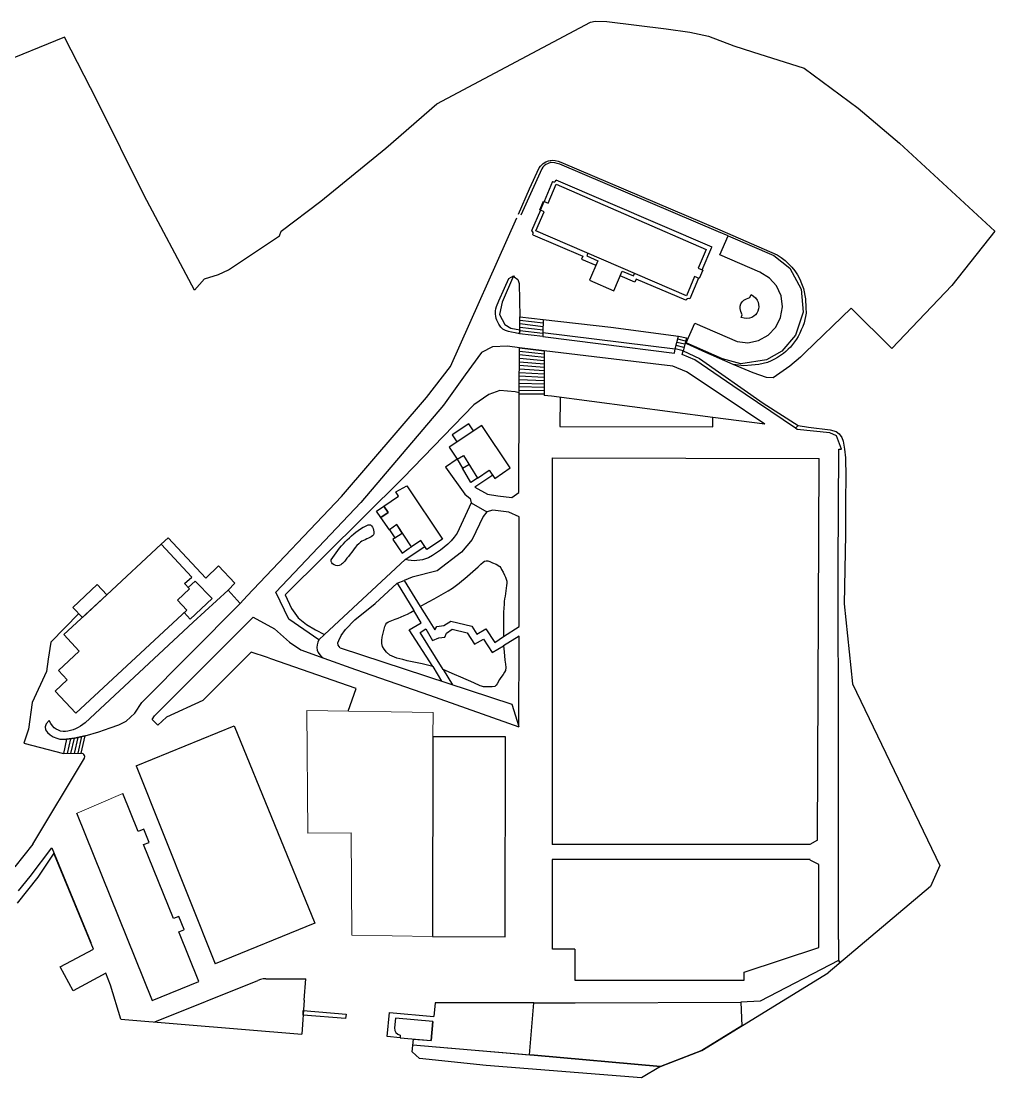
# Model space of a CAD drawing. Header units: millimetres. Extents: x 5625199 to 7433318, y -3316392 to -2552493.
# Drawn here: x 6429557 to 6623372, y -3316392 to -3105968 of the extents above; entities that cross this region are included whole.
import ezdxf

# ---------------------------------------------------------------- set-up
doc = ezdxf.new("R2010")
doc.units = ezdxf.units.MM
doc.layers.add('AM_1', color=2, linetype='Continuous', lineweight=30)
doc.layers.add('图层 1', color=7, linetype='Continuous')

msp = doc.modelspace()

# ---------------------------------------------------------------- linework, layer by layer
at = {"layer": 'AM_1'}
for p, q in [((6532902.35, -3143605.11), (6533631.5, -3141882.12)), ((6519145.53, -3201917.48), (6522268.08, -3203708.74)), ((6489953.83, -3228095.3), (6506011.51, -3213158.82)), ((6504402.86, -3217914.75), (6505789.32, -3217325.31)), ((6493040.2, -3230732.85), (6527218.11, -3242007.93)), ((6527218.11, -3242007.93), (6528620.18, -3246456.73)), ((6592250.49, -3288824.87), (6592239.39, -3293037.32))]:
    msp.add_line(p, q, dxfattribs=at)
msp.add_arc((6490964.61, -3230549.27), 2545.96, 146.8031126, 243.3690472, dxfattribs=at)
at = {"layer": '图层 1', "lineweight": 25}
for p, q in [((6512297.86, -3122450.96), (6542858.88, -3106204.84)), ((6542858.88, -3106204.84), (6543815.8, -3105967.68)), ((6543815.8, -3105967.68), (6546143.43, -3106030.13)), ((6546143.43, -3106030.13), (6557929.69, -3107530.48)), ((6557929.69, -3107530.48), (6562682.07, -3108143.97)), ((6438176.33, -3109164.29), (6403511.68, -3123274.67)), ((6444713.11, -3121824.43), (6438176.33, -3109164.29)), ((6562682.07, -3108143.97), (6566372.9, -3108929.19)), ((6566372.9, -3108929.19), (6571419.44, -3110860.33)), ((6571419.44, -3110860.33), (6575145.13, -3112069.64)), ((6575145.13, -3112069.64), (6585439.19, -3115342.85)), ((6585439.19, -3115342.85), (6596179.22, -3123323.81)), ((6454032.86, -3140661.54), (6444713.11, -3121824.43)), ((6502170.2, -3131289.71), (6512297.86, -3122450.96)), ((6596179.22, -3123323.81), (6604418.22, -3130265.51)), ((6604418.22, -3130265.51), (6623371.93, -3147812.62)), ((6489197.25, -3141793.09), (6502170.2, -3131289.71)), ((6533392.51, -3135061.03), (6533175.59, -3135353.69)), ((6533672.98, -3134769.68), (6533392.51, -3135061.03)), ((6533973.34, -3134542.08), (6533672.98, -3134769.68)), ((6534315.32, -3134357.6), (6533973.34, -3134542.08)), ((6534571.23, -3134256.35), (6534315.32, -3134357.6)), ((6534784.22, -3134175.36), (6534571.23, -3134256.35)), ((6534890.89, -3134135.05), (6534784.22, -3134175.36)), ((6535060.19, -3134138.05), (6534890.89, -3134135.05)), ((6535757.83, -3134192.62), (6535060.19, -3134138.05)), ((6536242.67, -3134307.17), (6535757.83, -3134192.62)), ((6536811.87, -3134444.23), (6536242.67, -3134307.17)), ((6568383.52, -3147903.75), (6536811.87, -3134444.23)), ((6533175.59, -3135353.69), (6528989.9, -3144573.07)), ((6535331.64, -3137932.2), (6533631.5, -3141882.12)), ((6534429.8, -3142234.98), (6536063.39, -3138453.23)), ((6535331.64, -3137932.2), (6535542.56, -3137978.32)), ((6535542.56, -3137978.32), (6535754.81, -3137939.7)), ((6535754.81, -3137939.7), (6535926.53, -3137815.77)), ((6535926.53, -3137815.77), (6536035.65, -3137627.16)), ((6567070.75, -3150983.07), (6536035.65, -3137627.16)), ((6536063.39, -3138453.23), (6565894.3, -3151451.26)), ((6464045.06, -3159547.97), (6454032.86, -3140661.54)), ((6481343.07, -3147771.95), (6489197.25, -3141793.09)), ((6532902.35, -3143605.11), (6531114.27, -3147743.84)), ((6532776.17, -3143560.49), (6533526.5, -3141837.88)), ((6533679.47, -3143957.59), (6532776.17, -3143560.49)), ((6533526.5, -3141837.88), (6534429.8, -3142234.98)), ((6515011.69, -3174767.69), (6528196.45, -3145151.65)), ((6532024.7, -3147738.79), (6533679.47, -3143957.59)), ((6481008.77, -3148718.74), (6481343.07, -3147771.95)), ((6531324.06, -3147853.34), (6531114.27, -3147743.84)), ((6531447.62, -3148046.08), (6531324.06, -3147853.34)), ((6561963.02, -3160653.96), (6532024.7, -3147738.79)), ((6570282.78, -3148713.44), (6568383.52, -3147903.75)), ((6623371.93, -3147812.62), (6614839.57, -3158606.28)), ((6470854.69, -3155461.21), (6481008.77, -3148718.74)), ((6531439.36, -3148511.78), (6531485.86, -3148279.68)), ((6531439.36, -3148511.78), (6541335.19, -3152751.84)), ((6531485.86, -3148279.68), (6531447.62, -3148046.08)), ((6568606.07, -3152536.64), (6570282.78, -3148713.44)), ((6570282.78, -3148713.44), (6579358.55, -3152642.47)), ((6565894.3, -3151451.26), (6564326.13, -3155128.21)), ((6565145.45, -3155481.44), (6567066.08, -3150981.06)), ((6541335.19, -3152751.84), (6541113.2, -3153340.56)), ((6541113.2, -3153340.56), (6543970.29, -3154576.84)), ((6542382.31, -3152198.77), (6542140.25, -3152723.73)), ((6542140.25, -3152723.73), (6544346.2, -3153673.17)), ((6544346.2, -3153673.17), (6542667.99, -3157580.93)), ((6576610.74, -3155981), (6568606.07, -3152536.64)), ((6579358.55, -3152642.47), (6582552.54, -3155175.98)), ((6468868.46, -3156442.3), (6470854.69, -3155461.21)), ((6547521.21, -3159678.17), (6549220.81, -3155749.6)), ((6549220.81, -3155749.6), (6551448.12, -3156699.25)), ((6551448.12, -3156699.25), (6551647.61, -3156194.73)), ((6564326.13, -3155128.21), (6565271.63, -3155525.89)), ((6565271.63, -3155525.89), (6564521.3, -3157248.67)), ((6578516.34, -3157157.87), (6576610.74, -3155981)), ((6582552.54, -3155175.98), (6584786.21, -3159343.8)), ((6464045.06, -3159547.97), (6466059.55, -3157260.46)), ((6466059.55, -3157260.46), (6468868.46, -3156442.3)), ((6527526.3, -3156677.5), (6525294.99, -3161930.45)), ((6542667.99, -3157580.93), (6547521.21, -3159678.17)), ((6551701.03, -3157952.78), (6548823.13, -3156695.1)), ((6551987.13, -3157344.01), (6551701.03, -3157952.78)), ((6561862.91, -3161520.14), (6551987.13, -3157344.01)), ((6563597.36, -3156830.02), (6561963.02, -3160653.96)), ((6564353.3, -3157182.12), (6562630.09, -3161237.41)), ((6564521.3, -3157248.67), (6563597.36, -3156830.02)), ((6579928.46, -3158707.25), (6578516.34, -3157157.87)), ((6580824.81, -3160691.97), (6579928.46, -3158707.25)), ((6584786.21, -3159343.8), (6585233.89, -3163945.63)), ((6614839.57, -3158606.28), (6602867.77, -3171159.65)), ((6525294.99, -3161930.45), (6524785.57, -3164398.31)), ((6562013.65, -3161374.65), (6561862.91, -3161520.14)), ((6562206.01, -3161272.28), (6562013.65, -3161374.65)), ((6562418.8, -3161212.48), (6562206.01, -3161272.28)), ((6562630.09, -3161237.41), (6562418.8, -3161212.48)), ((6581125.52, -3162835.5), (6580824.81, -3160691.97)), ((6524785.57, -3164398.31), (6525851.59, -3166364.86)), ((6580727.1, -3165008.83), (6581125.52, -3162835.5)), ((6585233.89, -3163945.63), (6583670.78, -3168533.01)), ((6594754.02, -3163119.28), (6585577.48, -3172038.63)), ((6602867.77, -3171159.65), (6594754.02, -3163119.28)), ((6525851.59, -3166364.86), (6527023.56, -3167126.62)), ((6528838.79, -3167433.93), (6528841.81, -3164872.49)), ((6528838.79, -3167433.93), (6528841.81, -3164872.49)), ((6528839.36, -3166206.08), (6533444.75, -3166753.57)), ((6528841.81, -3164872.49), (6533447.57, -3165398.62)), ((6528851.37, -3165528.88), (6533456.75, -3166076.2)), ((6533447.57, -3165398.62), (6533423.37, -3167959.85)), ((6533447.57, -3165398.62), (6546905.65, -3166928.6)), ((6561945.33, -3170010.79), (6563665.53, -3166124.8)), ((6563665.53, -3166124.8), (6572111.17, -3169767.52)), ((6579761.73, -3166918.18), (6580727.1, -3165008.83)), ((6527023.56, -3167126.62), (6528838.79, -3167433.93)), ((6528740.17, -3168215.54), (6528838.79, -3167433.93)), ((6533387.55, -3168784.79), (6528740.17, -3168215.54)), ((6528836.91, -3167539.85), (6533420.74, -3168107.97)), ((6528848.54, -3166883.66), (6533432.74, -3167430.77)), ((6533423.37, -3167959.85), (6533387.55, -3168784.79)), ((6533387.55, -3168784.79), (6544920.53, -3170238.27)), ((6533423.37, -3167959.85), (6559743.31, -3171220.81)), ((6546905.65, -3166928.6), (6560423.33, -3168692.39)), ((6559743.31, -3171220.81), (6560423.33, -3168692.39)), ((6560423.33, -3168692.39), (6562004.58, -3169059.13)), ((6576327.54, -3169567.13), (6578230.7, -3168499.98)), ((6578230.7, -3168499.98), (6579761.73, -3166918.18)), ((6583670.78, -3168533.01), (6580947.9, -3171660.25)), ((6523400.94, -3170851.74), (6521158.22, -3171976.44)), ((6526389.09, -3170671.96), (6523400.94, -3170851.74)), ((6528775.39, -3171010.58), (6526389.09, -3170671.96)), ((6528675.21, -3180238.98), (6528775.39, -3171010.58)), ((6533633.51, -3171625.95), (6528775.39, -3171010.58)), ((6528775.39, -3171010.58), (6533633.51, -3171625.95)), ((6544920.53, -3170238.27), (6559600.62, -3172107.42)), ((6561483.93, -3170955.34), (6559923.86, -3170588.8)), ((6561664.48, -3170323.33), (6560083.23, -3169956.6)), ((6561824.02, -3169691.13), (6560242.77, -3169324.39)), ((6562004.58, -3169059.13), (6561303, -3171608.35)), ((6562068.88, -3170203.53), (6561754.84, -3170007.42)), ((6569128.81, -3173207.85), (6561945.33, -3170010.79)), ((6565827.2, -3171963.68), (6562068.88, -3170203.53)), ((6572111.17, -3169767.52), (6574181.56, -3170015.96)), ((6574181.56, -3170015.96), (6576327.54, -3169567.13)), ((6521158.22, -3171976.44), (6517946.19, -3176428.64)), ((6521137.04, -3171976.07), (6521158.22, -3171976.44)), ((6533631.44, -3172938.53), (6528750.26, -3172428.53)), ((6533640.62, -3173616.1), (6528758.69, -3173148.48)), ((6533643.07, -3172282.34), (6528762.64, -3171730.15)), ((6533633.51, -3171625.95), (6533692.88, -3180221.97)), ((6543625.74, -3172819.19), (6533633.51, -3171625.95)), ((6533633.51, -3171625.95), (6533692.88, -3180221.97)), ((6559258.25, -3174705.22), (6543625.74, -3172819.19)), ((6559600.62, -3172107.42), (6559743.31, -3171220.81)), ((6561303, -3171608.35), (6559743.31, -3171220.81)), ((6561162.93, -3172346.85), (6561303, -3171608.35)), ((6563641.86, -3173428.1), (6561162.93, -3172346.85)), ((6561303, -3171608.35), (6564577.97, -3173169.39)), ((6564577.97, -3173169.39), (6577250.24, -3182010.18)), ((6571268, -3174346.48), (6565827.2, -3171963.68)), ((6580947.9, -3171660.25), (6577911.19, -3173384.54)), ((6584695.16, -3172848.57), (6582587.64, -3174695.29)), ((6585577.48, -3172038.63), (6584695.16, -3172848.57)), ((6510266.37, -3180928.79), (6515011.69, -3174767.69)), ((6533648.1, -3175585.07), (6528721.17, -3175264.81)), ((6533659.73, -3174928.88), (6528733.55, -3174566.43)), ((6533650.17, -3174272.49), (6528746.31, -3173846.86)), ((6562012.59, -3175770.17), (6559258.25, -3174705.22)), ((6571235.55, -3178558.71), (6563641.86, -3173428.1)), ((6572837.45, -3174183.75), (6569128.81, -3173207.85)), ((6575281.68, -3176026.56), (6571268, -3174346.48)), ((6577911.19, -3173384.54), (6572837.45, -3174183.75)), ((6582587.64, -3174695.29), (6579266.12, -3176965.15)), ((6517946.19, -3176428.64), (6513626.66, -3182449.13)), ((6533666.66, -3176919.04), (6528717.05, -3176683.14)), ((6533657.65, -3176241.46), (6528729.43, -3175984.75)), ((6569669.83, -3180902.07), (6562012.59, -3175770.17)), ((6577890.91, -3176919.58), (6575281.68, -3176026.56)), ((6579266.12, -3176965.15), (6577890.91, -3176919.58)), ((6524856.7, -3179493.71), (6522619.23, -3180322.18)), ((6527900.14, -3179780.59), (6524856.7, -3179493.71)), ((6533685.77, -3178231.99), (6528691.91, -3178101.09)), ((6533674.14, -3178888.01), (6528700.34, -3178821.03)), ((6533676.22, -3177575.43), (6528704.29, -3177402.7)), ((6583703.07, -3187014.96), (6571235.55, -3178558.71)), ((6493341.34, -3200613.32), (6510266.37, -3180928.79)), ((6522619.23, -3180322.18), (6519639.89, -3182386.37)), ((6528679.71, -3179984.95), (6527900.14, -3179780.59)), ((6528646.17, -3199799.53), (6528675.21, -3180238.98)), ((6533692.88, -3180221.97), (6528675.21, -3180238.98)), ((6533683.32, -3179565.58), (6528687.96, -3179519.42)), ((6533692.88, -3180221.97), (6533688, -3180497.19)), ((6535124.51, -3180670.82), (6533688, -3180497.19)), ((6567249.37, -3184881.44), (6535124.51, -3180670.82)), ((6536835.04, -3180895.02), (6536753.71, -3186690.8)), ((6577577.36, -3186249.98), (6569669.83, -3180902.07)), ((6513626.66, -3182449.13), (6497151.6, -3201823.95)), ((6519639.89, -3182386.37), (6505600.31, -3196935.32)), ((6577250.24, -3182010.18), (6584220.72, -3186473.69)), ((6567215.98, -3186765.09), (6567227.06, -3184944.61)), ((6567215.98, -3186765.09), (6567227.06, -3184944.61)), ((6567227.06, -3184944.61), (6567228.19, -3184881.06)), ((6577577.36, -3186249.98), (6567249.37, -3184881.44)), ((6521261.41, -3186458.57), (6514727.34, -3190809.5)), ((6518663.24, -3186137.21), (6515363.86, -3188343.89)), ((6519611.91, -3187551.23), (6518663.24, -3186137.21)), ((6526911.6, -3194941.96), (6521261.41, -3186458.57)), ((6536753.71, -3186690.8), (6567215.98, -3186765.09)), ((6584220.72, -3186473.69), (6583703.07, -3187014.96)), ((6584015.98, -3187274.45), (6583703.07, -3187014.96)), ((6590545.72, -3187940.63), (6584015.98, -3187274.45)), ((6584220.72, -3186473.69), (6586288.69, -3186849.05)), ((6586288.69, -3186849.05), (6590577.41, -3187348.54)), ((6590577.41, -3187348.54), (6591799.25, -3187687.72)), ((6591799.25, -3187687.72), (6592405.4, -3188121.76)), ((6515363.86, -3188343.89), (6516312.54, -3189757.91)), ((6591847.04, -3188577.71), (6590545.72, -3187940.63)), ((6592816.33, -3191219.95), (6591847.04, -3188577.71)), ((6592405.4, -3188121.76), (6592900.34, -3188871.52)), ((6592900.34, -3188871.52), (6593183.81, -3189596.34)), ((6593183.81, -3189596.34), (6593452.29, -3191167.65)), ((6514727.34, -3190809.5), (6516357.31, -3193209.51)), ((6592213.19, -3214496.27), (6592308.43, -3191210.95)), ((6592308.43, -3191210.95), (6592816.33, -3191219.95)), ((6593452.29, -3191167.65), (6593632.44, -3192949.14)), ((6516357.31, -3193209.51), (6517619.46, -3192469.71)), ((6516357.31, -3193209.51), (6517426.71, -3194985.57)), ((6517426.71, -3194985.57), (6518689.24, -3194224.58)), ((6517619.46, -3192469.71), (6520398.15, -3196943.51)), ((6535298.94, -3269926.65), (6535330.1, -3192953)), ((6535330.1, -3192953), (6588399.2, -3193039.89)), ((6588091.18, -3269092.25), (6588399.2, -3193039.89)), ((6593632.44, -3192949.14), (6593735.72, -3196676.91)), ((6519069.44, -3197851.48), (6517426.71, -3194985.57)), ((6520398.15, -3196943.51), (6522733.1, -3195397.15)), ((6522733.1, -3195397.15), (6523847.32, -3197025.84)), ((6523847.32, -3197025.84), (6526911.6, -3194941.96)), ((6505600.31, -3196935.32), (6482103.03, -3220194.41)), ((6520398.15, -3196943.51), (6519069.44, -3197851.48)), ((6523413.86, -3196404.14), (6519878.62, -3198776.17)), ((6593735.72, -3196676.91), (6593652.81, -3201353.93)), ((6504132.63, -3199724.91), (6506356.42, -3198472.9)), ((6504668.1, -3200559.98), (6504132.63, -3199724.91)), ((6506356.42, -3198472.9), (6513408.22, -3209098.31)), ((6519878.62, -3198776.17), (6522394.66, -3200154.4)), ((6522394.66, -3200154.4), (6524442.19, -3200487.02)), ((6524442.19, -3200487.02), (6527230.85, -3200811.76)), ((6527230.85, -3200811.76), (6528646.17, -3199799.53)), ((6474529.66, -3220433.58), (6493341.34, -3200613.32)), ((6480248.89, -3219665.16), (6497151.6, -3201823.95)), ((6500296.47, -3203552.2), (6501732.8, -3202540.36)), ((6501732.8, -3202540.36), (6504668.1, -3200559.98)), ((6502620.35, -3203826.15), (6501732.8, -3202540.36)), ((6501732.8, -3202540.36), (6502620.35, -3203826.15)), ((6593652.81, -3201353.93), (6593614.88, -3208275.89)), ((6501142.02, -3204816.24), (6500296.47, -3203552.2)), ((6501142.02, -3204816.24), (6502620.35, -3203826.15)), ((6502620.35, -3203826.15), (6501142.02, -3204816.24)), ((6521489.81, -3204626.48), (6519312.88, -3209202.98)), ((6522268.08, -3203708.74), (6521489.81, -3204626.48)), ((6523417.74, -3203348.03), (6522268.08, -3203708.74)), ((6526628.61, -3203743.66), (6523417.74, -3203348.03)), ((6528686.45, -3204690.47), (6526628.61, -3203743.66)), ((6528680.65, -3226516.6), (6528686.45, -3204690.47)), ((6502876.99, -3207260.32), (6501142.02, -3204816.24)), ((6504313.7, -3206227.28), (6502876.99, -3207260.32)), ((6504313.7, -3206227.28), (6502876.99, -3207260.32)), ((6507241.63, -3210640.16), (6504313.7, -3206227.28)), ((6505426.8, -3207919.35), (6504313.7, -3206227.28)), ((6458836.65, -3208829.59), (6457437.81, -3210117.24)), ((6466336.38, -3216880.09), (6458836.65, -3208829.59)), ((6502876.99, -3207260.32), (6503970.2, -3208888.64)), ((6503970.2, -3208888.64), (6503562.42, -3209198.92)), ((6503970.2, -3208888.64), (6505426.8, -3207919.35)), ((6593614.88, -3208275.89), (6593371.04, -3222032.08)), ((6457437.81, -3210117.24), (6446589.63, -3220192.44)), ((6463524.66, -3216660.9), (6457437.81, -3210117.24)), ((6503562.42, -3209198.92), (6505377.45, -3211898.54)), ((6505377.45, -3211898.54), (6506791.85, -3210928.51)), ((6506791.85, -3210928.51), (6507241.63, -3210640.16)), ((6509126.81, -3209382.15), (6507241.63, -3210640.16)), ((6510301.58, -3211181.26), (6509126.81, -3209382.15)), ((6513408.22, -3209098.31), (6510301.58, -3211181.26)), ((6519312.88, -3209202.98), (6517214.54, -3211727.27)), ((6517214.54, -3211727.27), (6512343.26, -3215430.44)), ((6468856.39, -3214447.86), (6466336.38, -3216880.09)), ((6472118.61, -3217913.94), (6468856.39, -3214447.86)), ((6592266.72, -3250888.33), (6592213.19, -3214496.27)), ((6462104.26, -3217969.36), (6463524.66, -3216660.9)), ((6507388.2, -3216697.43), (6505789.32, -3217325.31)), ((6505789.32, -3217325.31), (6508999.39, -3222547.74)), ((6512343.26, -3215430.44), (6507388.2, -3216697.43)), ((6444698.87, -3218168.89), (6439834.31, -3222697.92)), ((6446589.63, -3220192.44), (6444698.87, -3218168.89)), ((6460669.78, -3221267.59), (6463080.49, -3219023.97)), ((6463080.49, -3219023.97), (6462104.26, -3217969.36)), ((6464187.98, -3217455.85), (6462810.69, -3218722.86)), ((6467597.57, -3220966.92), (6464187.98, -3217455.85)), ((6472118.61, -3217913.94), (6470739.45, -3219286.7)), ((6470739.45, -3219286.7), (6473127.06, -3221932.89)), ((6500034.03, -3221944.34), (6504402.86, -3217914.75)), ((6504402.86, -3217914.75), (6507736.48, -3223329.91)), ((6446589.63, -3220192.44), (6438065.54, -3228128.25)), ((6441767.65, -3224700.69), (6446589.63, -3220192.44)), ((6462518.75, -3223248.19), (6460669.78, -3221267.59)), ((6463185.62, -3225038.3), (6467597.57, -3220966.92)), ((6473127.06, -3221932.89), (6474529.66, -3220433.58)), ((6482809.72, -3225068.47), (6480248.89, -3219665.16)), ((6482103.03, -3220194.41), (6483377.44, -3222898.13)), ((6439834.31, -3222697.92), (6441767.65, -3224700.69)), ((6440455.47, -3243794.18), (6462518.75, -3223248.19)), ((6483377.44, -3222898.13), (6484698.83, -3224784.26)), ((6495953.58, -3225216.69), (6500034.03, -3221944.34)), ((6509175.05, -3225768.74), (6507736.48, -3223329.91)), ((6508999.39, -3222547.74), (6510605.76, -3225074.3)), ((6593371.04, -3222032.08), (6595036.92, -3237918.09)), ((6441039.86, -3223946.97), (6435455.74, -3229648.73)), ((6456070.03, -3244282.52), (6475725.21, -3224646.56)), ((6462001.85, -3223746.91), (6463185.62, -3225038.3)), ((6475725.21, -3224646.56), (6480003.23, -3226945.18)), ((6488834.16, -3229155.31), (6482809.72, -3225068.47)), ((6484698.83, -3224784.26), (6486347.18, -3226147.29)), ((6494141.33, -3227132.38), (6495953.58, -3225216.69)), ((6506820.96, -3227208.98), (6509175.05, -3225768.74)), ((6510605.76, -3225074.3), (6511881.2, -3227171.53)), ((6513675.07, -3226292.99), (6515066.4, -3225428.68)), ((6515066.4, -3225428.68), (6519281.82, -3226477.14)), ((6480003.23, -3226945.18), (6482941.11, -3229601.12)), ((6486347.18, -3226147.29), (6488127.93, -3227194.97)), ((6488127.93, -3227194.97), (6489953.83, -3228095.3)), ((6493273.83, -3228302.31), (6494141.33, -3227132.38)), ((6511497.37, -3234489.47), (6506820.96, -3227208.98)), ((6508992.05, -3227734.33), (6510106.09, -3226991.9)), ((6513540.57, -3235076.3), (6508992.05, -3227734.33)), ((6510106.09, -3226991.9), (6511462.34, -3229302.13)), ((6511881.2, -3227171.53), (6512295.73, -3226480.1)), ((6512295.73, -3226480.1), (6513675.07, -3226292.99)), ((6513866.66, -3228624.95), (6514219.51, -3227826.99)), ((6514219.51, -3227826.99), (6515333.75, -3227063.21)), ((6515333.75, -3227063.21), (6518348.13, -3227794.39)), ((6518348.13, -3227794.39), (6519811.43, -3230043.11)), ((6519281.82, -3226477.14), (6520291.05, -3228061.41)), ((6520291.05, -3228061.41), (6522067.11, -3226992.02)), ((6522067.11, -3226992.02), (6523818.38, -3229711.69)), ((6525576.26, -3228472.79), (6528680.65, -3226516.6)), ((6435455.74, -3229648.73), (6434909.38, -3233005.09)), ((6438065.54, -3228128.25), (6441119.27, -3231421.28)), ((6482941.11, -3229601.12), (6485200.11, -3231144.15)), ((6489953.83, -3228095.3), (6488834.16, -3229155.31)), ((6492591.92, -3229751.17), (6492790.66, -3229288.84)), ((6492646.85, -3230239.01), (6492591.92, -3229751.17)), ((6492790.66, -3229288.84), (6493273.83, -3228302.31)), ((6511462.34, -3229302.13), (6512699.94, -3228752.78)), ((6512699.94, -3228752.78), (6513866.66, -3228624.95)), ((6519811.43, -3230043.11), (6521564.8, -3229058.08)), ((6521564.8, -3229058.08), (6523339.15, -3231672.03)), ((6523818.38, -3229711.69), (6525576.26, -3228472.79)), ((6528710.26, -3228422.56), (6525584.86, -3230378.38)), ((6528639.32, -3246463.5), (6528710.26, -3228422.56)), ((6441119.27, -3231421.28), (6437007.68, -3235265.06)), ((6475326.37, -3231625.53), (6465713.36, -3241277.96)), ((6478568.18, -3232656.73), (6475326.37, -3231625.53)), ((6485200.11, -3231144.15), (6489823.4, -3232825.14)), ((6493040.2, -3230732.85), (6492646.85, -3230239.01)), ((6523339.15, -3231672.03), (6525584.86, -3230378.38)), ((6434909.38, -3233005.09), (6434590.62, -3235476.16)), ((6479261.31, -3232965.34), (6478568.18, -3232656.73)), ((6496262.64, -3238834.51), (6479261.31, -3232965.34)), ((6489823.4, -3232825.14), (6496095.98, -3235105.78)), ((6434590.62, -3235476.16), (6431750.17, -3241649.67)), ((6437007.68, -3235265.06), (6438710.79, -3237115.93)), ((6496095.98, -3235105.78), (6510846.18, -3240172.88)), ((6511497.37, -3234489.47), (6513244.38, -3237398.09)), ((6513540.57, -3235076.3), (6515412.39, -3238113.3)), ((6438710.79, -3237115.93), (6436321.09, -3239359.75)), ((6595036.92, -3237918.09), (6612390.3, -3274087.56)), ((6436321.09, -3239359.75), (6440455.47, -3243794.18)), ((6494658.28, -3243357.76), (6496262.64, -3238834.51)), ((6510846.18, -3240172.88), (6528639.32, -3246463.5)), ((6431750.17, -3241649.67), (6431041.82, -3246972)), ((6465713.36, -3241277.96), (6458457.08, -3244578.78)), ((6455612.17, -3245036.58), (6456070.03, -3244282.52)), ((6458457.08, -3244578.78), (6456756.58, -3246157.75)), ((6452481.87, -3254270.83), (6471932.97, -3246299.62)), ((6456756.58, -3246157.75), (6455612.17, -3245036.58)), ((6471932.97, -3246299.62), (6488003.35, -3285579.81)), ((6431041.82, -3246972), (6430103.98, -3249728.77)), ((6440177.58, -3248721.68), (6438606.83, -3248948.13)), ((6439349.29, -3248855.16), (6438704.31, -3251807.67)), ((6440092.47, -3248741.54), (6439403.62, -3251777.68)), ((6440836.05, -3248585.19), (6440123.56, -3251769.43)), ((6442302.54, -3248272.48), (6440177.58, -3248721.68)), ((6441579.97, -3248429.2), (6440822.15, -3251760.45)), ((6441521.08, -3251751.82), (6442302.54, -3248272.48)), ((6511524.99, -3248462.37), (6511454.57, -3288260.66)), ((6525962.5, -3248485.36), (6511524.99, -3248462.37)), ((6525912.51, -3288326.39), (6525962.5, -3248485.36)), ((6430103.98, -3249728.77), (6438005.72, -3251816.31)), ((6438606.83, -3248948.13), (6438005.72, -3251816.31)), ((6592250.49, -3288824.87), (6592266.72, -3250888.33)), ((6431906.71, -3269829.84), (6442192.75, -3252707.5)), ((6438005.72, -3251816.31), (6441521.08, -3251751.82)), ((6438005.72, -3251816.31), (6441521.08, -3251751.82)), ((6441711.19, -3251776.21), (6441499.72, -3251751.44)), ((6441921.18, -3251864.69), (6441711.19, -3251776.21)), ((6442066.67, -3252015.43), (6441921.18, -3251864.69)), ((6442169.41, -3252186.78), (6442066.67, -3252015.43)), ((6442229.39, -3252399.41), (6442169.41, -3252186.78)), ((6442192.75, -3252707.5), (6442229.39, -3252399.41)), ((6452481.87, -3254270.83), (6468148.77, -3293684.53)), ((6452867.59, -3267301.2), (6449807.6, -3259766.57)), ((6440569.7, -3263611.38), (6455657.67, -3300989.74)), ((6453955.2, -3266854.63), (6452867.59, -3267301.2)), ((6455030.4, -3269498.92), (6453955.2, -3266854.63)), ((6453921.61, -3269944.77), (6455030.4, -3269498.92)), ((6459863.28, -3284678.55), (6453921.61, -3269944.77)), ((6586552.21, -3269917.96), (6535285.84, -3269926.65)), ((6588091.18, -3269092.25), (6586552.21, -3269917.96)), ((6436066.62, -3271615.53), (6432912.31, -3276410.23)), ((6435638.9, -3270582.2), (6443456.38, -3289468.66)), ((6443973.62, -3290745.3), (6436209.08, -3271959.71)), ((6565243.74, -3272885.33), (6535275.68, -3272890.41)), ((6535290.51, -3290736.43), (6535297.74, -3272890.41)), ((6535290.51, -3290736.43), (6535297.74, -3272890.41)), ((6586623.66, -3272881.7), (6535297.74, -3272890.41)), ((6588365.52, -3273915.64), (6586624.35, -3273016.82)), ((6588347.96, -3290428.21), (6588365.52, -3273915.64)), ((6612390.3, -3274087.56), (6610559.26, -3278268.08)), ((6432912.31, -3276410.23), (6428733.97, -3281628.67)), ((6610559.26, -3278268.08), (6590206.47, -3295456.99)), ((6460972.07, -3284232.7), (6459863.28, -3284678.55)), ((6462026.46, -3286855.26), (6460972.07, -3284232.7)), ((6488003.35, -3285579.81), (6468148.77, -3293684.53)), ((6460938.86, -3287301.49), (6461962.16, -3286896.5)), ((6464933.54, -3297216.48), (6460938.86, -3287301.49)), ((6461962.16, -3286896.5), (6462026.46, -3286855.26)), ((6511454.57, -3288260.66), (6525912.51, -3288326.39)), ((6437336.84, -3294313.99), (6443973.62, -3290745.3)), ((6539799.36, -3290736.43), (6535290.51, -3290736.43)), ((6539799.36, -3290736.43), (6539796.11, -3296913.35)), ((6573499.32, -3295374.7), (6588347.96, -3290428.21)), ((6592239.39, -3293037.32), (6576642.23, -3301102.05)), ((6592239.39, -3293037.32), (6592592.04, -3293446.02)), ((6592592.04, -3293446.02), (6592239.39, -3293037.32)), ((6439898.98, -3299059.25), (6437336.84, -3294313.99)), ((6446393.11, -3295567.17), (6439898.98, -3299059.25)), ((6447370.28, -3297963.66), (6446393.11, -3295567.17)), ((6455657.67, -3300989.74), (6464933.54, -3297216.48)), ((6456153.72, -3305253.55), (6476666, -3296979.96)), ((6477176.9, -3296819.5), (6476666, -3296979.96)), ((6477708.23, -3296702.11), (6477176.9, -3296819.5)), ((6478259.25, -3296669.5), (6477708.23, -3296702.11)), ((6478259.25, -3296669.5), (6486213.8, -3296679.72)), ((6485868.7, -3300911.24), (6486213.8, -3296679.72)), ((6539796.11, -3296913.35), (6556837.42, -3296940.11)), ((6556837.42, -3296940.11), (6573498.31, -3296939.12)), ((6565057.42, -3310931.09), (6590206.47, -3295456.99)), ((6573498.31, -3296939.12), (6573499.32, -3295374.7)), ((6449419.99, -3304698.67), (6447370.28, -3297963.66)), ((6485868.7, -3300911.24), (6485406.01, -3307681.88)), ((6511940.8, -3301436.79), (6511685.3, -3304170)), ((6531607.27, -3301468.05), (6511940.8, -3301436.79)), ((6530725.44, -3311804.5), (6531607.27, -3301468.05)), ((6530725.44, -3311804.5), (6531607.27, -3301468.05)), ((6531607.27, -3301468.05), (6539811.24, -3301440.63)), ((6539811.24, -3301440.63), (6572806.46, -3301330.38)), ((6576642.23, -3301102.05), (6572806.46, -3301330.38)), ((6572806.46, -3301330.38), (6573019.41, -3306034.01)), ((6485667.69, -3303892.63), (6485725.64, -3303004.69)), ((6485725.64, -3303004.69), (6494223.22, -3303726.94)), ((6502443.86, -3308127.68), (6502909.61, -3303351.67)), ((6502909.61, -3303351.67), (6511685.3, -3304170)), ((6449419.99, -3304698.67), (6485406.01, -3307681.88)), ((6494144.46, -3304593.5), (6485667.69, -3303892.63)), ((6494223.22, -3303726.94), (6494144.46, -3304593.5)), ((6511493.06, -3305197.35), (6511150.86, -3308980.8)), ((6573019.41, -3306034.01), (6565057.42, -3310931.09)), ((6504979.41, -3308405.55), (6502443.86, -3308127.68)), ((6507406.76, -3311200.61), (6507642.26, -3308664.31)), ((6507406.76, -3311200.61), (6507642.26, -3308664.31)), ((6507535.54, -3309813.67), (6530725.44, -3311804.5)), ((6507642.26, -3308664.31), (6511150.86, -3308980.8)), ((6508822.26, -3312559.51), (6507406.76, -3311200.61)), ((6508822.26, -3312559.51), (6507406.76, -3311200.61)), ((6512081.72, -3310203.96), (6531676.57, -3311884.75)), ((6512081.72, -3310203.96), (6531676.57, -3311884.75)), ((6531676.57, -3311884.75), (6530725.44, -3311804.5)), ((6556807.65, -3314150.9), (6531676.57, -3311884.75)), ((6531676.57, -3311884.75), (6556807.65, -3314150.9)), ((6531676.57, -3311884.75), (6556807.65, -3314150.9)), ((6565057.42, -3310931.09), (6556807.65, -3314150.9)), ((6556807.65, -3314150.9), (6565057.42, -3310931.09)), ((6522134.47, -3313959.76), (6508822.26, -3312559.51)), ((6522134.47, -3313959.76), (6508822.26, -3312559.51)), ((6553041.99, -3316391.69), (6522134.47, -3313959.76)), ((6553041.99, -3316391.69), (6522134.47, -3313959.76)), ((6556807.65, -3314150.9), (6553041.99, -3316391.69)), ((6556807.65, -3314150.9), (6553041.99, -3316391.69))]:
    msp.add_line(p, q, dxfattribs=at)
at = {"layer": '图层 1', "lineweight": 20}
for p, q in [((6486446.8, -3243212.2), (6486606.53, -3267644.96)), ((6511546.6, -3243657.12), (6486446.8, -3243212.2)), ((6511524.99, -3248462.37), (6511546.6, -3243657.12)), ((6486606.53, -3267644.96), (6495266.11, -3267586.9)), ((6495391.57, -3287975.93), (6495265.36, -3267629.26)), ((6511454.57, -3288260.66), (6495391.57, -3287975.93))]:
    msp.add_line(p, q, dxfattribs=at)
at = {"layer": '图层 1', "lineweight": 0}
msp.add_line((6440716.32, -3263698.4), (6449807.6, -3259766.57), dxfattribs=at)
at = {"layer": '图层 1', "lineweight": 25}
for points in [[(6530775.73, -3139375.62), (6530775.73, -3139375.62), (6532691.88, -3135175.59), (6532691.88, -3135175.59)], [(6532691.88, -3135175.59), (6532691.88, -3135175.59), (6532930.73, -3134841.11), (6532930.73, -3134841.11)], [(6532930.73, -3134841.11), (6532930.73, -3134841.11), (6533468.82, -3134342.59), (6533468.82, -3134342.59)], [(6533468.82, -3134342.59), (6533468.82, -3134342.59), (6534004.28, -3133992.19), (6534004.28, -3133992.19)], [(6534004.28, -3133992.19), (6534004.28, -3133992.19), (6534557.92, -3133811.46), (6534557.92, -3133811.46)], [(6534557.92, -3133811.46), (6534557.92, -3133811.46), (6534876.84, -3133732.52), (6534876.84, -3133732.52)], [(6534876.84, -3133732.52), (6534876.84, -3133732.52), (6535364.68, -3133677.59), (6535364.68, -3133677.59)], [(6535364.68, -3133677.59), (6535364.68, -3133677.59), (6535871.45, -3133750.15), (6535871.45, -3133750.15)], [(6535871.45, -3133750.15), (6535871.45, -3133750.15), (6536420.22, -3133844.47), (6536420.22, -3133844.47)], [(6536420.22, -3133844.47), (6536420.22, -3133844.47), (6537009.86, -3134024.27), (6537009.86, -3134024.27)], [(6537009.86, -3134024.27), (6537009.86, -3134024.27), (6568652.61, -3147520.09), (6568652.61, -3147520.09)], [(6528527.74, -3144374.33), (6528527.74, -3144374.33), (6530775.73, -3139375.62), (6530775.73, -3139375.62)], [(6568652.61, -3147520.09), (6568652.61, -3147520.09), (6580059.94, -3152485.55), (6580059.94, -3152485.55)], [(6580059.94, -3152485.55), (6582207.15, -3153939.94), (6584037.59, -3155741.03), (6584890.46, -3158244.76)], [(6525767.85, -3159144.41), (6525767.85, -3159144.41), (6526627.67, -3157212.01), (6526627.67, -3157212.01)], [(6526627.67, -3157212.01), (6526627.67, -3157212.01), (6527526.3, -3156677.5), (6527526.3, -3156677.5)], [(6527526.3, -3156677.5), (6527526.3, -3156677.5), (6527712.65, -3156913.72), (6527712.65, -3156913.72)], [(6527712.65, -3156913.72), (6527712.65, -3156913.72), (6528402.78, -3157391.64), (6528402.78, -3157391.64)], [(6528402.78, -3157391.64), (6528402.78, -3157391.64), (6528663.75, -3158200.82), (6528663.75, -3158200.82)], [(6528663.75, -3158200.82), (6528663.75, -3158200.82), (6528841.81, -3164872.49), (6528841.81, -3164872.49)], [(6584890.46, -3158244.76), (6584890.46, -3158244.76), (6585254.54, -3159203.93), (6585254.54, -3159203.93)], [(6524665.04, -3161644.15), (6524665.04, -3161644.15), (6525767.85, -3159144.41), (6525767.85, -3159144.41)], [(6574860.52, -3160374.52), (6577799.24, -3162001.27), (6576124.77, -3166077.24), (6572894.34, -3164996.96)], [(6574574.43, -3160983.29), (6574574.43, -3160983.29), (6574860.52, -3160374.52), (6574860.52, -3160374.52)], [(6585254.54, -3159203.93), (6585254.54, -3159203.93), (6585662.13, -3161285.78), (6585662.13, -3161285.78)], [(6524158.06, -3162778.25), (6524158.06, -3162778.25), (6524665.04, -3161644.15), (6524665.04, -3161644.15)], [(6573073.39, -3164449.87), (6572227.61, -3162567), (6572681.97, -3161669.88), (6574574.43, -3160983.29)], [(6585662.13, -3161285.78), (6585662.13, -3161285.78), (6585778.73, -3163066.14), (6585778.73, -3163066.14)], [(6523947.32, -3163917.78), (6523947.32, -3163917.78), (6523973.76, -3163621.75), (6523973.76, -3163621.75)], [(6523982.94, -3164299.5), (6523982.94, -3164299.5), (6523947.32, -3163917.78), (6523947.32, -3163917.78)], [(6523973.76, -3163621.75), (6523973.76, -3163621.75), (6524022.5, -3163262.72), (6524022.5, -3163262.72)], [(6524038.81, -3164723.78), (6524038.81, -3164723.78), (6523982.94, -3164299.5), (6523982.94, -3164299.5)], [(6524022.5, -3163262.72), (6524022.5, -3163262.72), (6524158.06, -3162778.25), (6524158.06, -3162778.25)], [(6524116.05, -3165148.62), (6524116.05, -3165148.62), (6524038.81, -3164723.78), (6524038.81, -3164723.78)], [(6572894.34, -3164996.96), (6572894.34, -3164996.96), (6573073.39, -3164449.87), (6573073.39, -3164449.87)], [(6585781.16, -3164124.68), (6585781.16, -3164124.68), (6585387.24, -3166044.16), (6585387.24, -3166044.16)], [(6585778.73, -3163066.14), (6585778.73, -3163066.14), (6585781.16, -3164124.68), (6585781.16, -3164124.68)], [(6524257.41, -3165532.21), (6524257.41, -3165532.21), (6524116.05, -3165148.62), (6524116.05, -3165148.62)], [(6528740.17, -3168215.54), (6526404.91, -3167631.46), (6525169.16, -3167979.62), (6524257.41, -3165532.21)], [(6585387.24, -3166044.16), (6583988.34, -3170066.26), (6582055.23, -3172229.8), (6578134.29, -3173938.94)], [(6528838.79, -3167433.93), (6528838.79, -3167433.93), (6528740.17, -3168215.54), (6528740.17, -3168215.54)], [(6573380.96, -3174574.47), (6573380.96, -3174574.47), (6571268, -3174346.48), (6571268, -3174346.48)], [(6574906.54, -3174495.73), (6574906.54, -3174495.73), (6573380.96, -3174574.47), (6573380.96, -3174574.47)], [(6576412.05, -3174353.07), (6576412.05, -3174353.07), (6574906.54, -3174495.73), (6574906.54, -3174495.73)], [(6578134.29, -3173938.94), (6578134.29, -3173938.94), (6576412.05, -3174353.07), (6576412.05, -3174353.07)], [(6516357.31, -3193209.51), (6516357.31, -3193209.51), (6514021.6, -3194798.24), (6514021.6, -3194798.24)], [(6514021.6, -3194798.24), (6514021.6, -3194798.24), (6517864.26, -3200158.86), (6517864.26, -3200158.86)], [(6517864.26, -3200158.86), (6517864.26, -3200158.86), (6518907.42, -3201024.11), (6518907.42, -3201024.11)], [(6519145.53, -3201917.48), (6519145.53, -3201917.48), (6516350.25, -3207943.63), (6516350.25, -3207943.63)], [(6518907.42, -3201024.11), (6518907.42, -3201024.11), (6519145.53, -3201917.48), (6519145.53, -3201917.48)], [(6491296.91, -3213236.7), (6492894.25, -3210683.71), (6495017.57, -3208334.38), (6497614.46, -3206764.76)], [(6497614.46, -3206764.76), (6498235.73, -3206472.03), (6499033.36, -3205774.48), (6499478.26, -3206713.2)], [(6499478.26, -3206713.2), (6499478.26, -3206713.2), (6499621.13, -3207012.06), (6499621.13, -3207012.06)], [(6499489.49, -3208470.5), (6498896.07, -3208922.56), (6497842.01, -3209216.4), (6497117.43, -3209719.71)], [(6499662.55, -3208261.84), (6499662.55, -3208261.84), (6499489.49, -3208470.5), (6499489.49, -3208470.5)], [(6499621.13, -3207012.06), (6499621.13, -3207012.06), (6499721.05, -3207352.54), (6499721.05, -3207352.54)], [(6499751.79, -3208009.3), (6499751.79, -3208009.3), (6499662.55, -3208261.84), (6499662.55, -3208261.84)], [(6499721.05, -3207352.54), (6499721.05, -3207352.54), (6499757.41, -3207691.89), (6499757.41, -3207691.89)], [(6499757.41, -3207691.89), (6499757.41, -3207691.89), (6499751.79, -3208009.3), (6499751.79, -3208009.3)], [(6516350.25, -3207943.63), (6514858.72, -3210096.04), (6512899.18, -3211622.52), (6510610.92, -3212838.07)], [(6497117.43, -3209719.71), (6496104.99, -3210464.29), (6495219.32, -3211959.15), (6494414.23, -3212932.06)], [(6506011.51, -3213158.82), (6506011.51, -3213158.82), (6509910.1, -3210581.68), (6509910.1, -3210581.68)], [(6494414.23, -3212932.06), (6494414.23, -3212932.06), (6493959.76, -3213495.63), (6493959.76, -3213495.63)], [(6510610.92, -3212838.07), (6509064.23, -3213476.52), (6507632.07, -3213591.55), (6506011.51, -3213158.82)], [(6520528.88, -3214644.01), (6522221.09, -3212929.99), (6521888.42, -3213230.93), (6524094.86, -3214114.39)], [(6491270.09, -3213553.74), (6491270.09, -3213553.74), (6491296.91, -3213236.7), (6491296.91, -3213236.7)], [(6491371.51, -3213809.65), (6491371.51, -3213809.65), (6491270.09, -3213553.74), (6491270.09, -3213553.74)], [(6491557.7, -3214045.71), (6491557.7, -3214045.71), (6491371.51, -3213809.65), (6491371.51, -3213809.65)], [(6491850.73, -3214241.44), (6491850.73, -3214241.44), (6491557.7, -3214045.71), (6491557.7, -3214045.71)], [(6492166.27, -3214352.99), (6492166.27, -3214352.99), (6491850.73, -3214241.44), (6491850.73, -3214241.44)], [(6492525.3, -3214401.56), (6492525.3, -3214401.56), (6492166.27, -3214352.99), (6492166.27, -3214352.99)], [(6492864.65, -3214365.37), (6492864.65, -3214365.37), (6492525.3, -3214401.56), (6492525.3, -3214401.56)], [(6493184.32, -3214243.89), (6493184.32, -3214243.89), (6492864.65, -3214365.37), (6492864.65, -3214365.37)], [(6493355.87, -3214119.96), (6493355.87, -3214119.96), (6493184.32, -3214243.89), (6493184.32, -3214243.89)], [(6493528.17, -3213953.66), (6493528.17, -3213953.66), (6493355.87, -3214119.96), (6493355.87, -3214119.96)], [(6493959.76, -3213495.63), (6493959.76, -3213495.63), (6493528.17, -3213953.66), (6493528.17, -3213953.66)], [(6516230.56, -3218272.57), (6517643.36, -3217198.45), (6519150.25, -3215821.92), (6520528.88, -3214644.01)], [(6524094.86, -3214114.39), (6524094.86, -3214114.39), (6524848.91, -3214572.42), (6524848.91, -3214572.42)], [(6524848.91, -3214572.42), (6524848.91, -3214572.42), (6525013.34, -3214850.47), (6525013.34, -3214850.47)], [(6525013.34, -3214850.47), (6525013.34, -3214850.47), (6525198.57, -3215150.08), (6525198.57, -3215150.08)], [(6525198.57, -3215150.08), (6525198.57, -3215150.08), (6525485.8, -3215663.4), (6525485.8, -3215663.4)], [(6525485.8, -3215663.4), (6525485.8, -3215663.4), (6525792.33, -3216282.67), (6525792.33, -3216282.67)], [(6525792.33, -3216282.67), (6526004.22, -3216789.15), (6526252.79, -3217316.09), (6526229.9, -3217878.18)], [(6470739.45, -3219286.7), (6470739.45, -3219286.7), (6463767.38, -3225662.28), (6463767.38, -3225662.28)], [(6508999.39, -3222547.74), (6511302.75, -3221151.05), (6514129.39, -3219848.4), (6516230.56, -3218272.57)], [(6526229.9, -3217878.18), (6526139.9, -3219126.32), (6525768.7, -3220745.56), (6525689.92, -3222060.4)], [(6453598.23, -3241613.82), (6453598.23, -3241613.82), (6473127.06, -3221932.89), (6473127.06, -3221932.89)], [(6502657.49, -3225610.83), (6504586.93, -3224810.84), (6505879.59, -3224440.26), (6507736.48, -3223329.91)], [(6525689.92, -3222060.4), (6525468.64, -3224115.25), (6525561.81, -3226401.36), (6525576.26, -3228472.79)], [(6463767.38, -3225662.28), (6463767.38, -3225662.28), (6442305.57, -3245711.05), (6442305.57, -3245711.05)], [(6502163.28, -3226025.54), (6502163.28, -3226025.54), (6502357.89, -3225796.06), (6502357.89, -3225796.06)], [(6502357.89, -3225796.06), (6502357.89, -3225796.06), (6502657.49, -3225610.83), (6502657.49, -3225610.83)], [(6502964.16, -3232200.19), (6500842.94, -3230562.44), (6501221.02, -3229439.66), (6501785.86, -3227013.6)], [(6501785.86, -3227013.6), (6501785.86, -3227013.6), (6501942.98, -3226508.5), (6501942.98, -3226508.5)], [(6501942.98, -3226508.5), (6501942.98, -3226508.5), (6502053.78, -3226235.16), (6502053.78, -3226235.16)], [(6502053.78, -3226235.16), (6502053.78, -3226235.16), (6502163.28, -3226025.54), (6502163.28, -3226025.54)], [(6525584.86, -3230378.38), (6525584.86, -3230378.38), (6525691.16, -3231544.54), (6525691.16, -3231544.54)], [(6525691.16, -3231544.54), (6525691.16, -3231544.54), (6525852.01, -3233219.91), (6525852.01, -3233219.91)], [(6504308.06, -3232816.66), (6504308.06, -3232816.66), (6502964.16, -3232200.19), (6502964.16, -3232200.19)], [(6505509.47, -3233113.26), (6505509.47, -3233113.26), (6504308.06, -3232816.66), (6504308.06, -3232816.66)], [(6506394.96, -3233319.5), (6506394.96, -3233319.5), (6505509.47, -3233113.26), (6505509.47, -3233113.26)], [(6509347.46, -3233964.49), (6509347.46, -3233964.49), (6506394.96, -3233319.5), (6506394.96, -3233319.5)], [(6511497.37, -3234489.47), (6511497.37, -3234489.47), (6509347.46, -3233964.49), (6509347.46, -3233964.49)], [(6525852.01, -3233219.91), (6525852.01, -3233219.91), (6525965.06, -3234005.11), (6525965.06, -3234005.11)], [(6525965.06, -3234005.11), (6525965.06, -3234005.11), (6526016.61, -3234683.43), (6526016.61, -3234683.43)], [(6515830.51, -3236069.26), (6515830.51, -3236069.26), (6513540.57, -3235076.3), (6513540.57, -3235076.3)], [(6517091.17, -3236599.84), (6517091.17, -3236599.84), (6515830.51, -3236069.26), (6515830.51, -3236069.26)], [(6525483.58, -3236092.21), (6525483.58, -3236092.21), (6525028.18, -3236698.15), (6525028.18, -3236698.15)], [(6525788.44, -3235610.74), (6525788.44, -3235610.74), (6525483.58, -3236092.21), (6525483.58, -3236092.21)], [(6525964.11, -3235254.13), (6525964.11, -3235254.13), (6525788.44, -3235610.74), (6525788.44, -3235610.74)], [(6526016.61, -3234683.43), (6526016.61, -3234683.43), (6525964.11, -3235254.13), (6525964.11, -3235254.13)], [(6519654.45, -3237703.78), (6519654.45, -3237703.78), (6517091.17, -3236599.84), (6517091.17, -3236599.84)], [(6520934.79, -3238319.12), (6520934.79, -3238319.12), (6519654.45, -3237703.78), (6519654.45, -3237703.78)], [(6521166.14, -3238407.99), (6521166.14, -3238407.99), (6520934.79, -3238319.12), (6520934.79, -3238319.12)], [(6521419.06, -3238475.87), (6521419.06, -3238475.87), (6521166.14, -3238407.99), (6521166.14, -3238407.99)], [(6523939.62, -3238393.75), (6523939.62, -3238393.75), (6523811.94, -3238433.87), (6523811.94, -3238433.87)], [(6524133.48, -3238206.64), (6524133.48, -3238206.64), (6523939.62, -3238393.75), (6523939.62, -3238393.75)], [(6524308.03, -3237913.41), (6524308.03, -3237913.41), (6524133.48, -3238206.64), (6524133.48, -3238206.64)], [(6524788.74, -3237074.99), (6524788.74, -3237074.99), (6524308.03, -3237913.41), (6524308.03, -3237913.41)], [(6525028.18, -3236698.15), (6525028.18, -3236698.15), (6524788.74, -3237074.99), (6524788.74, -3237074.99)], [(6521566.79, -3238499.85), (6521566.79, -3238499.85), (6521419.06, -3238475.87), (6521419.06, -3238475.87)], [(6523811.94, -3238433.87), (6523327.61, -3238543.12), (6522092.33, -3238544.31), (6521566.79, -3238499.85)], [(6452162.45, -3243789.79), (6452162.45, -3243789.79), (6453598.23, -3241613.82), (6453598.23, -3241613.82)], [(6450483.13, -3245369.13), (6450483.13, -3245369.13), (6452162.45, -3243789.79), (6452162.45, -3243789.79)], [(6435158.63, -3245224.29), (6432890.04, -3246934.12), (6435690.78, -3248657.31), (6437273.45, -3248924.49)], [(6442305.57, -3245711.05), (6439957.94, -3247524.91), (6436574.45, -3248567.88), (6435158.63, -3245224.29)], [(6445047.16, -3247495.56), (6445047.16, -3247495.56), (6447283.87, -3246709.63), (6447283.87, -3246709.63)], [(6447283.87, -3246709.63), (6447283.87, -3246709.63), (6448989.04, -3246062.44), (6448989.04, -3246062.44)], [(6448989.04, -3246062.44), (6448989.04, -3246062.44), (6450483.13, -3245369.13), (6450483.13, -3245369.13)], [(6437273.45, -3248924.49), (6437273.45, -3248924.49), (6438034.64, -3248980.02), (6438034.64, -3248980.02)], [(6438606.83, -3248948.13), (6438606.83, -3248948.13), (6440177.58, -3248721.68), (6440177.58, -3248721.68)], [(6440177.58, -3248721.68), (6440177.58, -3248721.68), (6442302.54, -3248272.48), (6442302.54, -3248272.48)], [(6442302.54, -3248272.48), (6442302.54, -3248272.48), (6445047.16, -3247495.56), (6445047.16, -3247495.56)], [(6438034.64, -3248980.02), (6438034.64, -3248980.02), (6438606.83, -3248948.13), (6438606.83, -3248948.13)], [(6431906.71, -3269829.84), (6431906.71, -3269829.84), (6428290.44, -3274401.85), (6428290.44, -3274401.85)], [(6431347.56, -3276298.08), (6431347.56, -3276298.08), (6435638.9, -3270582.2), (6435638.9, -3270582.2)], [(6429010.71, -3279156.85), (6429010.71, -3279156.85), (6431347.56, -3276298.08), (6431347.56, -3276298.08)], [(6504053.82, -3304493.85), (6504053.82, -3304493.85), (6503871.39, -3306417.07), (6503871.39, -3306417.07)], [(6511493.06, -3305197.35), (6511493.06, -3305197.35), (6504053.82, -3304493.85), (6504053.82, -3304493.85)], [(6511150.86, -3308980.8), (6511150.86, -3308980.8), (6511493.06, -3305197.35), (6511493.06, -3305197.35)], [(6503871.39, -3306417.07), (6503835.8, -3307171.38), (6504300.27, -3307744.7), (6505030.78, -3307898.23)], [(6505030.78, -3307898.23), (6505030.78, -3307898.23), (6504979.41, -3308405.55), (6504979.41, -3308405.55)], [(6504979.41, -3308405.55), (6504979.41, -3308405.55), (6511150.86, -3308980.8), (6511150.86, -3308980.8)]]:
    msp.add_open_spline(points, degree=3, dxfattribs=at)

doc.saveas('drawing.dxf')
